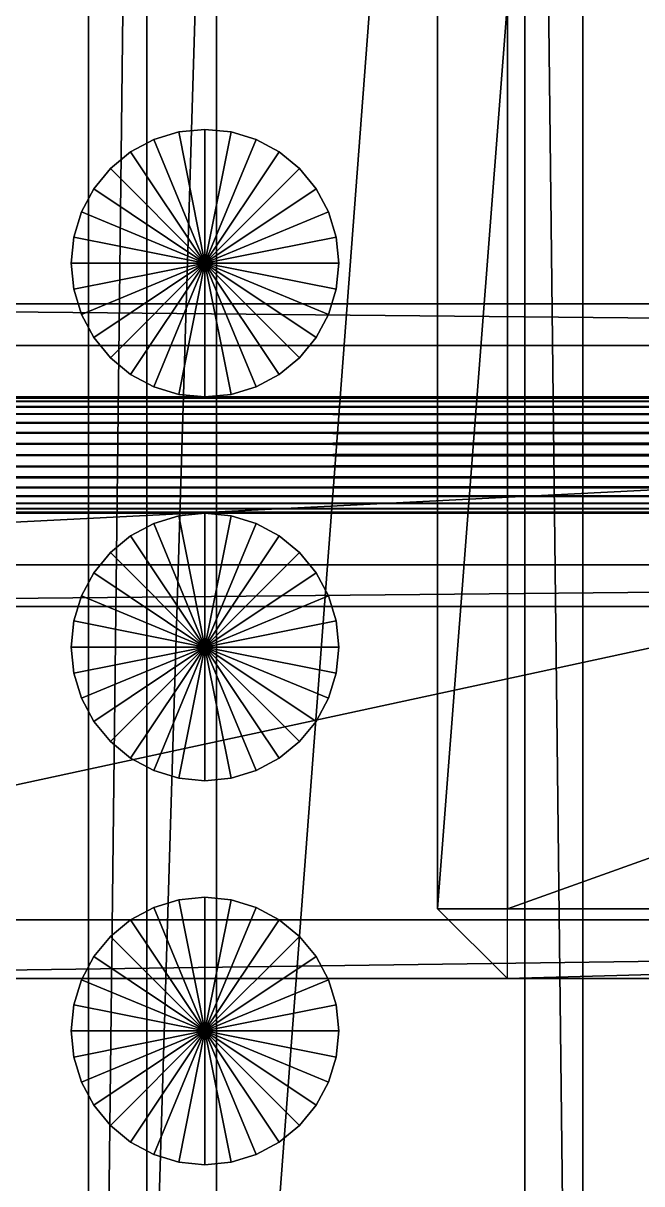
# Model space of a CAD drawing. Header units: millimetres. Extents: x -18 to 4450, y -985 to 970.
# Drawn here: x 438.7 to 545.1, y -125.3 to 74.2 of the extents above; entities that cross this region are included whole.
import ezdxf

# ---------------------------------------------------------------- set-up
doc = ezdxf.new("R2010")
doc.units = ezdxf.units.MM
for name, color, linetype in [('as_fitted_routes__j40_rt_001_drive_and_drivetrain_orientation_engine_gearbox_transfer_centerline', 5, 'CONTINUOUS'), ('body__hood_center_raised_rib', 40, 'CONTINUOUS'), ('body__hood_closed_reference', 40, 'CONTINUOUS'), ('body__hood_crowned_closed_skin', 40, 'CONTINUOUS'), ('body__hood_underside_front_crossbrace', 8, 'CONTINUOUS'), ('chassis__crossmember_1', 251, 'CONTINUOUS'), ('engine_bay__engine_block', 8, 'CONTINUOUS'), ('engine_bay__inline_six_intake_stack_2', 9, 'CONTINUOUS'), ('engine_bay__inline_six_intake_stack_3', 9, 'CONTINUOUS'), ('engine_bay__inline_six_intake_stack_4', 9, 'CONTINUOUS'), ('engine_bay__valve_cover', 9, 'CONTINUOUS')]:
    doc.layers.add(name, color=color, linetype=linetype)

msp = doc.modelspace()

# ---------------------------------------------------------------- linework, layer by layer
at = {"layer": 'as_fitted_routes__j40_rt_001_drive_and_drivetrain_orientation_engine_gearbox_transfer_centerline'}
for points in [[(340.000004, 10, 642.00002), (2940.000057, 10, 642.00002), (2940.000057, 9.807853, 643.95088)], [(340.000004, 10, 642.00002), (2940.000057, 9.807853, 643.95088), (340.000004, 9.807853, 643.95088)], [(340.000004, 9.807853, 640.0491), (2940.000057, 9.807853, 640.0491), (2940.000057, 10, 642.00002)], [(340.000004, 9.807853, 640.0491), (2940.000057, 10, 642.00002), (340.000004, 10, 642.00002)], [(340.000004, 9.807853, 643.95088), (2940.000057, 9.807853, 643.95088), (2940.000057, 9.238795, 645.826817)], [(340.000004, 9.807853, 643.95088), (2940.000057, 9.238795, 645.826817), (340.000004, 9.238795, 645.826817)], [(340.000004, 9.238795, 638.173163), (2940.000057, 9.238795, 638.173163), (2940.000057, 9.807853, 640.0491)], [(340.000004, 9.238795, 638.173163), (2940.000057, 9.807853, 640.0491), (340.000004, 9.807853, 640.0491)], [(340.000004, 9.238795, 645.826817), (2940.000057, 9.238795, 645.826817), (2940.000057, 8.314696, 647.555709)], [(340.000004, 9.238795, 645.826817), (2940.000057, 8.314696, 647.555709), (340.000004, 8.314696, 647.555709)], [(340.000004, 8.314696, 636.444271), (2940.000057, 8.314696, 636.444271), (2940.000057, 9.238795, 638.173163)], [(340.000004, 8.314696, 636.444271), (2940.000057, 9.238795, 638.173163), (340.000004, 9.238795, 638.173163)], [(340.000004, 8.314696, 647.555709), (2940.000057, 8.314696, 647.555709), (2940.000057, 7.071068, 649.071097)], [(340.000004, 8.314696, 647.555709), (2940.000057, 7.071068, 649.071097), (340.000004, 7.071068, 649.071097)], [(340.000004, 7.071068, 634.928942), (2940.000057, 7.071068, 634.928942), (2940.000057, 8.314696, 636.444271)], [(340.000004, 7.071068, 634.928942), (2940.000057, 8.314696, 636.444271), (340.000004, 8.314696, 636.444271)], [(340.000004, 7.071068, 649.071097), (2940.000057, 7.071068, 649.071097), (2940.000057, 5.555702, 650.314689)], [(340.000004, 7.071068, 649.071097), (2940.000057, 5.555702, 650.314689), (340.000004, 5.555702, 650.314689)], [(340.000004, 5.555702, 633.685291), (2940.000057, 5.555702, 633.685291), (2940.000057, 7.071068, 634.928942)], [(340.000004, 5.555702, 633.685291), (2940.000057, 7.071068, 634.928942), (340.000004, 7.071068, 634.928942)], [(340.000004, 5.555702, 650.314689), (2940.000057, 5.555702, 650.314689), (2940.000057, 3.826834, 651.238799)], [(340.000004, 5.555702, 650.314689), (2940.000057, 3.826834, 651.238799), (340.000004, 3.826834, 651.238799)], [(340.000004, 3.826834, 632.76118), (2940.000057, 3.826834, 632.76118), (2940.000057, 5.555702, 633.685291)], [(340.000004, 3.826834, 632.76118), (2940.000057, 5.555702, 633.685291), (340.000004, 5.555702, 633.685291)], [(340.000004, 3.826834, 651.238799), (2940.000057, 3.826834, 651.238799), (2940.000057, 1.950903, 651.807845)], [(340.000004, 3.826834, 651.238799), (2940.000057, 1.950903, 651.807845), (340.000004, 1.950903, 651.807845)], [(340.000004, 1.950903, 632.192135), (2940.000057, 1.950903, 632.192135), (2940.000057, 3.826834, 632.76118)], [(340.000004, 1.950903, 632.192135), (2940.000057, 3.826834, 632.76118), (340.000004, 3.826834, 632.76118)], [(340.000004, 1.950903, 651.807845), (2940.000057, 1.950903, 651.807845), (2940.000057, 0, 652.00001)], [(340.000004, 1.950903, 651.807845), (2940.000057, 0, 652.00001), (340.000004, 0, 652.00001)], [(340.000004, 0, 632.000029), (2940.000057, 0, 632.000029), (2940.000057, 1.950903, 632.192135)], [(340.000004, 0, 632.000029), (2940.000057, 1.950903, 632.192135), (340.000004, 1.950903, 632.192135)], [(340.000004, 0, 652.00001), (2940.000057, 0, 652.00001), (2940.000057, -1.950903, 651.807845)], [(340.000004, 0, 652.00001), (2940.000057, -1.950903, 651.807845), (340.000004, -1.950903, 651.807845)], [(340.000004, -1.950903, 632.192135), (2940.000057, -1.950903, 632.192135), (2940.000057, 0, 632.000029)], [(340.000004, -1.950903, 632.192135), (2940.000057, 0, 632.000029), (340.000004, 0, 632.000029)], [(340.000004, -1.950903, 651.807845), (2940.000057, -1.950903, 651.807845), (2940.000057, -3.826834, 651.238799)], [(340.000004, -1.950903, 651.807845), (2940.000057, -3.826834, 651.238799), (340.000004, -3.826834, 651.238799)], [(340.000004, -3.826834, 632.76118), (2940.000057, -3.826834, 632.76118), (2940.000057, -1.950903, 632.192135)], [(340.000004, -3.826834, 632.76118), (2940.000057, -1.950903, 632.192135), (340.000004, -1.950903, 632.192135)], [(340.000004, -3.826834, 651.238799), (2940.000057, -3.826834, 651.238799), (2940.000057, -5.555702, 650.314689)], [(340.000004, -3.826834, 651.238799), (2940.000057, -5.555702, 650.314689), (340.000004, -5.555702, 650.314689)], [(340.000004, -5.555702, 633.685291), (2940.000057, -5.555702, 633.685291), (2940.000057, -3.826834, 632.76118)], [(340.000004, -5.555702, 633.685291), (2940.000057, -3.826834, 632.76118), (340.000004, -3.826834, 632.76118)], [(340.000004, -5.555702, 650.314689), (2940.000057, -5.555702, 650.314689), (2940.000057, -7.071068, 649.071097)], [(340.000004, -5.555702, 650.314689), (2940.000057, -7.071068, 649.071097), (340.000004, -7.071068, 649.071097)], [(340.000004, -7.071068, 634.928942), (2940.000057, -7.071068, 634.928942), (2940.000057, -5.555702, 633.685291)], [(340.000004, -7.071068, 634.928942), (2940.000057, -5.555702, 633.685291), (340.000004, -5.555702, 633.685291)], [(340.000004, -7.071068, 649.071097), (2940.000057, -7.071068, 649.071097), (2940.000057, -8.314696, 647.555709)], [(340.000004, -7.071068, 649.071097), (2940.000057, -8.314696, 647.555709), (340.000004, -8.314696, 647.555709)], [(340.000004, -8.314696, 636.444271), (2940.000057, -8.314696, 636.444271), (2940.000057, -7.071068, 634.928942)], [(340.000004, -8.314696, 636.444271), (2940.000057, -7.071068, 634.928942), (340.000004, -7.071068, 634.928942)], [(340.000004, -8.314696, 647.555709), (2940.000057, -8.314696, 647.555709), (2940.000057, -9.238795, 645.826817)], [(340.000004, -8.314696, 647.555709), (2940.000057, -9.238795, 645.826817), (340.000004, -9.238795, 645.826817)], [(340.000004, -9.238795, 638.173163), (2940.000057, -9.238795, 638.173163), (2940.000057, -8.314696, 636.444271)], [(340.000004, -9.238795, 638.173163), (2940.000057, -8.314696, 636.444271), (340.000004, -8.314696, 636.444271)], [(340.000004, -9.238795, 645.826817), (2940.000057, -9.238795, 645.826817), (2940.000057, -9.807853, 643.95088)], [(340.000004, -9.238795, 645.826817), (2940.000057, -9.807853, 643.95088), (340.000004, -9.807853, 643.95088)], [(340.000004, -9.807853, 640.0491), (2940.000057, -9.807853, 640.0491), (2940.000057, -9.238795, 638.173163)], [(340.000004, -9.807853, 640.0491), (2940.000057, -9.238795, 638.173163), (340.000004, -9.238795, 638.173163)], [(340.000004, -9.807853, 643.95088), (2940.000057, -9.807853, 643.95088), (2940.000057, -10, 642.00002)], [(340.000004, -9.807853, 643.95088), (2940.000057, -10, 642.00002), (340.000004, -10, 642.00002)], [(340.000004, -10, 642.00002), (2940.000057, -10, 642.00002), (2940.000057, -9.807853, 640.0491)], [(340.000004, -10, 642.00002), (2940.000057, -9.807853, 640.0491), (340.000004, -9.807853, 640.0491)]]:
    msp.add_3dface(points, dxfattribs=at)
at = {"layer": 'body__hood_center_raised_rib'}
for points in [[(330.080003, -79.920001, 1325.000048), (1069.919944, -79.920001, 1325.000048), (1069.919944, 79.920001, 1325.000048)], [(330.080003, -79.920001, 1325.000048), (1069.919944, 79.920001, 1325.000048), (330.080003, 79.920001, 1325.000048)], [(330.080003, -79.920001, 1276.99995), (330.080003, 79.920001, 1276.99995), (1069.919944, 79.920001, 1276.99995)], [(330.080003, -79.920001, 1276.99995), (1069.919944, 79.920001, 1276.99995), (1069.919944, -79.920001, 1276.99995)], [(330.080003, -90.000004, 1287.08005), (330.080003, -79.920001, 1276.99995), (1069.919944, -79.920001, 1276.99995)], [(330.080003, -90.000004, 1287.08005), (1069.919944, -79.920001, 1276.99995), (1069.919944, -90.000004, 1287.08005)], [(330.080003, -90.000004, 1314.919949), (330.080003, -79.920001, 1325.000048), (1069.919944, -79.920001, 1325.000048)], [(330.080003, -90.000004, 1314.919949), (1069.919944, -79.920001, 1325.000048), (1069.919944, -90.000004, 1314.919949)], [(330.080003, -90.000004, 1287.08005), (1069.919944, -90.000004, 1287.08005), (1069.919944, -90.000004, 1314.919949)], [(330.080003, -90.000004, 1287.08005), (1069.919944, -90.000004, 1314.919949), (330.080003, -90.000004, 1314.919949)]]:
    msp.add_3dface(points, dxfattribs=at)
at = {"layer": 'body__hood_closed_reference'}
for points in [[(237.979993, -687.020004, 1253.000021), (1142.019987, -687.020004, 1253.000021), (1142.019987, 687.020004, 1253.000021)], [(237.979993, -687.020004, 1253.000021), (1142.019987, 687.020004, 1253.000021), (237.979993, 687.020004, 1253.000021)], [(237.979993, -687.020004, 1215.000033), (237.979993, 687.020004, 1215.000033), (1142.019987, 687.020004, 1215.000033)], [(237.979993, -687.020004, 1215.000033), (1142.019987, 687.020004, 1215.000033), (1142.019987, -687.020004, 1215.000033)]]:
    msp.add_3dface(points, dxfattribs=at)
at = {"layer": 'body__hood_crowned_closed_skin'}
for points in [[(135.000005, 0, 1256.000042), (1057.999969, 0, 1322.000027), (1057.999969, 642.00002, 1296.000004)], [(135.000005, 0, 1256.000042), (1057.999969, 642.00002, 1296.000004), (135.000005, 642.00002, 1230.000019)], [(135.000005, 0, 1235.999942), (135.000005, 642.00002, 1210.000038), (1057.999969, 642.00002, 1276.000023)], [(135.000005, 0, 1235.999942), (1057.999969, 642.00002, 1276.000023), (1057.999969, 0, 1302.000046)], [(135.000005, -642.00002, 1230.000019), (1057.999969, -642.00002, 1296.000004), (1057.999969, 0, 1322.000027)], [(135.000005, -642.00002, 1230.000019), (1057.999969, 0, 1322.000027), (135.000005, 0, 1256.000042)], [(135.000005, -642.00002, 1210.000038), (135.000005, 0, 1235.999942), (1057.999969, 0, 1302.000046)], [(135.000005, -642.00002, 1210.000038), (1057.999969, 0, 1302.000046), (1057.999969, -642.00002, 1276.000023)]]:
    msp.add_3dface(points, dxfattribs=at)
at = {"layer": 'body__hood_underside_front_crossbrace'}
for points in [[(292.140007, 26.000001, 1201.140046), (292.140007, 26.000001, 1220.860004), (1037.860036, 26.000001, 1220.860004)], [(292.140007, 26.000001, 1201.140046), (1037.860036, 26.000001, 1220.860004), (1037.860036, 26.000001, 1201.140046)], [(292.140007, 26.000001, 1201.140046), (292.140007, 18.859999, 1194.000006), (1037.860036, 18.859999, 1194.000006)], [(292.140007, 26.000001, 1201.140046), (1037.860036, 18.859999, 1194.000006), (1037.860036, 26.000001, 1201.140046)], [(292.140007, 26.000001, 1220.860004), (292.140007, 18.859999, 1228.000045), (1037.860036, 18.859999, 1228.000045)], [(292.140007, 26.000001, 1220.860004), (1037.860036, 18.859999, 1228.000045), (1037.860036, 26.000001, 1220.860004)], [(292.140007, -18.859999, 1228.000045), (1037.860036, -18.859999, 1228.000045), (1037.860036, 18.859999, 1228.000045)], [(292.140007, -18.859999, 1228.000045), (1037.860036, 18.859999, 1228.000045), (292.140007, 18.859999, 1228.000045)], [(292.140007, -18.859999, 1194.000006), (292.140007, 18.859999, 1194.000006), (1037.860036, 18.859999, 1194.000006)], [(292.140007, -18.859999, 1194.000006), (1037.860036, 18.859999, 1194.000006), (1037.860036, -18.859999, 1194.000006)], [(292.140007, -26.000001, 1201.140046), (292.140007, -18.859999, 1194.000006), (1037.860036, -18.859999, 1194.000006)], [(292.140007, -26.000001, 1201.140046), (1037.860036, -18.859999, 1194.000006), (1037.860036, -26.000001, 1201.140046)], [(292.140007, -26.000001, 1220.860004), (292.140007, -18.859999, 1228.000045), (1037.860036, -18.859999, 1228.000045)], [(292.140007, -26.000001, 1220.860004), (1037.860036, -18.859999, 1228.000045), (1037.860036, -26.000001, 1220.860004)], [(292.140007, -26.000001, 1201.140046), (1037.860036, -26.000001, 1201.140046), (1037.860036, -26.000001, 1220.860004)], [(292.140007, -26.000001, 1201.140046), (1037.860036, -26.000001, 1220.860004), (292.140007, -26.000001, 1220.860004)]]:
    msp.add_3dface(points, dxfattribs=at)
at = {"layer": 'chassis__crossmember_1'}
for points in [[(449.999988, -430.000007, 465.000004), (449.999988, -430.000007, 540.000021), (449.999988, 430.000007, 540.000021)], [(449.999988, -430.000007, 465.000004), (449.999988, 430.000007, 540.000021), (449.999988, 430.000007, 465.000004)], [(449.999988, -430.000007, 465.000004), (460.000008, -430.000007, 455.000013), (460.000008, 430.000007, 455.000013)], [(449.999988, -430.000007, 465.000004), (460.000008, 430.000007, 455.000013), (449.999988, 430.000007, 465.000004)], [(449.999988, -430.000007, 540.000021), (460.000008, -430.000007, 550.000012), (460.000008, 430.000007, 550.000012)], [(449.999988, -430.000007, 540.000021), (460.000008, 430.000007, 550.000012), (449.999988, 430.000007, 540.000021)], [(460.000008, -430.000007, 550.000012), (524.999976, -430.000007, 550.000012), (524.999976, 430.000007, 550.000012)], [(460.000008, -430.000007, 550.000012), (524.999976, 430.000007, 550.000012), (460.000008, 430.000007, 550.000012)], [(460.000008, -430.000007, 455.000013), (460.000008, 430.000007, 455.000013), (524.999976, 430.000007, 455.000013)], [(460.000008, -430.000007, 455.000013), (524.999976, 430.000007, 455.000013), (524.999976, -430.000007, 455.000013)], [(535.000026, -430.000007, 465.000004), (524.999976, -430.000007, 455.000013), (524.999976, 430.000007, 455.000013)], [(535.000026, -430.000007, 465.000004), (524.999976, 430.000007, 455.000013), (535.000026, 430.000007, 465.000004)], [(535.000026, -430.000007, 540.000021), (524.999976, -430.000007, 550.000012), (524.999976, 430.000007, 550.000012)], [(535.000026, -430.000007, 540.000021), (524.999976, 430.000007, 550.000012), (535.000026, 430.000007, 540.000021)], [(535.000026, -430.000007, 465.000004), (535.000026, 430.000007, 465.000004), (535.000026, 430.000007, 540.000021)], [(535.000026, -430.000007, 465.000004), (535.000026, 430.000007, 540.000021), (535.000026, -430.000007, 540.000021)]]:
    msp.add_3dface(points, dxfattribs=at)
at = {"layer": 'engine_bay__engine_block'}
for points in [[(460.000008, -197.999999, 731.999993), (460.000008, -197.999999, 1138.000011), (460.000008, 197.999999, 1138.000011)], [(460.000008, -197.999999, 731.999993), (460.000008, 197.999999, 1138.000011), (460.000008, 197.999999, 731.999993)], [(460.000008, -197.999999, 731.999993), (472.000003, -197.999999, 720.000029), (472.000003, 197.999999, 720.000029)], [(460.000008, -197.999999, 731.999993), (472.000003, 197.999999, 720.000029), (460.000008, 197.999999, 731.999993)], [(460.000008, -197.999999, 1138.000011), (472.000003, -197.999999, 1149.999976), (472.000003, 197.999999, 1149.999976)], [(460.000008, -197.999999, 1138.000011), (472.000003, 197.999999, 1149.999976), (460.000008, 197.999999, 1138.000011)], [(472.000003, -197.999999, 1149.999976), (967.999995, -197.999999, 1149.999976), (967.999995, 197.999999, 1149.999976)], [(472.000003, -197.999999, 1149.999976), (967.999995, 197.999999, 1149.999976), (472.000003, 197.999999, 1149.999976)], [(472.000003, -197.999999, 720.000029), (472.000003, 197.999999, 720.000029), (967.999995, 197.999999, 720.000029)], [(472.000003, -197.999999, 720.000029), (967.999995, 197.999999, 720.000029), (967.999995, -197.999999, 720.000029)]]:
    msp.add_3dface(points, dxfattribs=at)
at = {"layer": 'engine_bay__inline_six_intake_stack_2'}
for points in [[(461.19827, -77.750772, 1070.000052), (461.19827, -77.750772, 1250), (457.221895, -79.876199, 1250)], [(461.19827, -77.750772, 1070.000052), (457.221895, -79.876199, 1250), (457.221895, -79.876199, 1070.000052)], [(469.999999, -98.999999, 1070.000052), (457.221895, -79.876199, 1070.000052), (461.19827, -77.750772, 1070.000052)], [(469.999999, -98.999999, 1250), (461.19827, -77.750772, 1250), (457.221895, -79.876199, 1250)], [(465.512931, -76.441936, 1070.000052), (465.512931, -76.441936, 1250), (461.19827, -77.750772, 1250)], [(465.512931, -76.441936, 1070.000052), (461.19827, -77.750772, 1250), (461.19827, -77.750772, 1070.000052)], [(469.999999, -98.999999, 1070.000052), (461.19827, -77.750772, 1070.000052), (465.512931, -76.441936, 1070.000052)], [(469.999999, -98.999999, 1250), (465.512931, -76.441936, 1250), (461.19827, -77.750772, 1250)], [(469.999999, -75.999998, 1070.000052), (469.999999, -75.999998, 1250), (465.512931, -76.441936, 1250)], [(469.999999, -75.999998, 1070.000052), (465.512931, -76.441936, 1250), (465.512931, -76.441936, 1070.000052)], [(469.999999, -98.999999, 1070.000052), (465.512931, -76.441936, 1070.000052), (469.999999, -75.999998, 1070.000052)], [(469.999999, -98.999999, 1250), (469.999999, -75.999998, 1250), (465.512931, -76.441936, 1250)], [(474.487066, -76.441936, 1070.000052), (474.487066, -76.441936, 1250), (469.999999, -75.999998, 1250)], [(474.487066, -76.441936, 1070.000052), (469.999999, -75.999998, 1250), (469.999999, -75.999998, 1070.000052)], [(469.999999, -98.999999, 1070.000052), (469.999999, -75.999998, 1070.000052), (474.487066, -76.441936, 1070.000052)], [(469.999999, -98.999999, 1250), (474.487066, -76.441936, 1250), (469.999999, -75.999998, 1250)], [(469.999999, -98.999999, 1070.000052), (474.487066, -76.441936, 1070.000052), (478.801727, -77.750772, 1070.000052)], [(469.999999, -98.999999, 1250), (478.801727, -77.750772, 1250), (474.487066, -76.441936, 1250)], [(469.999999, -98.999999, 1070.000052), (478.801727, -77.750772, 1070.000052), (482.778102, -79.876199, 1070.000052)], [(469.999999, -98.999999, 1250), (482.778102, -79.876199, 1250), (478.801727, -77.750772, 1250)], [(478.801727, -77.750772, 1070.000052), (478.801727, -77.750772, 1250), (474.487066, -76.441936, 1250)], [(478.801727, -77.750772, 1070.000052), (474.487066, -76.441936, 1250), (474.487066, -76.441936, 1070.000052)], [(482.778102, -79.876199, 1070.000052), (482.778102, -79.876199, 1250), (478.801727, -77.750772, 1250)], [(482.778102, -79.876199, 1070.000052), (478.801727, -77.750772, 1250), (478.801727, -77.750772, 1070.000052)], [(457.221895, -79.876199, 1070.000052), (457.221895, -79.876199, 1250), (453.736544, -82.736544, 1250)], [(457.221895, -79.876199, 1070.000052), (453.736544, -82.736544, 1250), (453.736544, -82.736544, 1070.000052)], [(469.999999, -98.999999, 1070.000052), (453.736544, -82.736544, 1070.000052), (457.221895, -79.876199, 1070.000052)], [(469.999999, -98.999999, 1250), (457.221895, -79.876199, 1250), (453.736544, -82.736544, 1250)], [(469.999999, -98.999999, 1070.000052), (482.778102, -79.876199, 1070.000052), (486.263454, -82.736544, 1070.000052)], [(469.999999, -98.999999, 1250), (486.263454, -82.736544, 1250), (482.778102, -79.876199, 1250)], [(486.263454, -82.736544, 1070.000052), (486.263454, -82.736544, 1250), (482.778102, -79.876199, 1250)], [(486.263454, -82.736544, 1070.000052), (482.778102, -79.876199, 1250), (482.778102, -79.876199, 1070.000052)], [(453.736544, -82.736544, 1070.000052), (453.736544, -82.736544, 1250), (450.876206, -86.221881, 1250)], [(453.736544, -82.736544, 1070.000052), (450.876206, -86.221881, 1250), (450.876206, -86.221881, 1070.000052)], [(469.999999, -98.999999, 1070.000052), (450.876206, -86.221881, 1070.000052), (453.736544, -82.736544, 1070.000052)], [(469.999999, -98.999999, 1250), (453.736544, -82.736544, 1250), (450.876206, -86.221881, 1250)], [(469.999999, -98.999999, 1070.000052), (486.263454, -82.736544, 1070.000052), (489.123791, -86.221881, 1070.000052)], [(469.999999, -98.999999, 1250), (489.123791, -86.221881, 1250), (486.263454, -82.736544, 1250)], [(489.123791, -86.221881, 1070.000052), (489.123791, -86.221881, 1250), (486.263454, -82.736544, 1250)], [(489.123791, -86.221881, 1070.000052), (486.263454, -82.736544, 1250), (486.263454, -82.736544, 1070.000052)], [(450.876206, -86.221881, 1070.000052), (450.876206, -86.221881, 1250), (448.750764, -90.198278, 1250)], [(450.876206, -86.221881, 1070.000052), (448.750764, -90.198278, 1250), (448.750764, -90.198278, 1070.000052)], [(469.999999, -98.999999, 1070.000052), (448.750764, -90.198278, 1070.000052), (450.876206, -86.221881, 1070.000052)], [(469.999999, -98.999999, 1250), (450.876206, -86.221881, 1250), (448.750764, -90.198278, 1250)], [(469.999999, -98.999999, 1070.000052), (489.123791, -86.221881, 1070.000052), (491.249233, -90.198278, 1070.000052)], [(469.999999, -98.999999, 1250), (491.249233, -90.198278, 1250), (489.123791, -86.221881, 1250)], [(491.249233, -90.198278, 1070.000052), (491.249233, -90.198278, 1250), (489.123791, -86.221881, 1250)], [(491.249233, -90.198278, 1070.000052), (489.123791, -86.221881, 1250), (489.123791, -86.221881, 1070.000052)], [(448.750764, -90.198278, 1070.000052), (448.750764, -90.198278, 1250), (447.441936, -94.512925, 1250)], [(448.750764, -90.198278, 1070.000052), (447.441936, -94.512925, 1250), (447.441936, -94.512925, 1070.000052)], [(469.999999, -98.999999, 1070.000052), (447.441936, -94.512925, 1070.000052), (448.750764, -90.198278, 1070.000052)], [(469.999999, -98.999999, 1250), (448.750764, -90.198278, 1250), (447.441936, -94.512925, 1250)], [(469.999999, -98.999999, 1070.000052), (491.249233, -90.198278, 1070.000052), (492.558062, -94.512925, 1070.000052)], [(469.999999, -98.999999, 1250), (492.558062, -94.512925, 1250), (491.249233, -90.198278, 1250)], [(492.558062, -94.512925, 1070.000052), (492.558062, -94.512925, 1250), (491.249233, -90.198278, 1250)], [(492.558062, -94.512925, 1070.000052), (491.249233, -90.198278, 1250), (491.249233, -90.198278, 1070.000052)], [(447.441936, -94.512925, 1070.000052), (447.441936, -94.512925, 1250), (446.999997, -98.999999, 1250)], [(447.441936, -94.512925, 1070.000052), (446.999997, -98.999999, 1250), (446.999997, -98.999999, 1070.000052)], [(469.999999, -98.999999, 1070.000052), (446.999997, -98.999999, 1070.000052), (447.441936, -94.512925, 1070.000052)], [(469.999999, -98.999999, 1250), (447.441936, -94.512925, 1250), (446.999997, -98.999999, 1250)], [(469.999999, -98.999999, 1070.000052), (492.558062, -94.512925, 1070.000052), (493.000001, -98.999999, 1070.000052)], [(469.999999, -98.999999, 1250), (493.000001, -98.999999, 1250), (492.558062, -94.512925, 1250)], [(493.000001, -98.999999, 1070.000052), (493.000001, -98.999999, 1250), (492.558062, -94.512925, 1250)], [(493.000001, -98.999999, 1070.000052), (492.558062, -94.512925, 1250), (492.558062, -94.512925, 1070.000052)], [(446.999997, -98.999999, 1070.000052), (446.999997, -98.999999, 1250), (447.441936, -103.487074, 1250)], [(446.999997, -98.999999, 1070.000052), (447.441936, -103.487074, 1250), (447.441936, -103.487074, 1070.000052)], [(469.999999, -98.999999, 1070.000052), (447.441936, -103.487074, 1070.000052), (446.999997, -98.999999, 1070.000052)], [(469.999999, -98.999999, 1250), (446.999997, -98.999999, 1250), (447.441936, -103.487074, 1250)], [(469.999999, -98.999999, 1070.000052), (448.750764, -107.80172, 1070.000052), (447.441936, -103.487074, 1070.000052)], [(469.999999, -98.999999, 1250), (447.441936, -103.487074, 1250), (448.750764, -107.80172, 1250)], [(469.999999, -98.999999, 1070.000052), (450.876206, -111.778118, 1070.000052), (448.750764, -107.80172, 1070.000052)], [(469.999999, -98.999999, 1250), (448.750764, -107.80172, 1250), (450.876206, -111.778118, 1250)], [(469.999999, -98.999999, 1070.000052), (453.736544, -115.263455, 1070.000052), (450.876206, -111.778118, 1070.000052)], [(469.999999, -98.999999, 1250), (450.876206, -111.778118, 1250), (453.736544, -115.263455, 1250)], [(469.999999, -98.999999, 1070.000052), (457.221895, -118.1238, 1070.000052), (453.736544, -115.263455, 1070.000052)], [(469.999999, -98.999999, 1250), (453.736544, -115.263455, 1250), (457.221895, -118.1238, 1250)], [(469.999999, -98.999999, 1070.000052), (461.19827, -120.249227, 1070.000052), (457.221895, -118.1238, 1070.000052)], [(469.999999, -98.999999, 1250), (457.221895, -118.1238, 1250), (461.19827, -120.249227, 1250)], [(469.999999, -98.999999, 1070.000052), (465.512931, -121.558063, 1070.000052), (461.19827, -120.249227, 1070.000052)], [(469.999999, -98.999999, 1250), (461.19827, -120.249227, 1250), (465.512931, -121.558063, 1250)], [(469.999999, -98.999999, 1070.000052), (469.999999, -122.000001, 1070.000052), (465.512931, -121.558063, 1070.000052)], [(469.999999, -98.999999, 1250), (465.512931, -121.558063, 1250), (469.999999, -122.000001, 1250)], [(469.999999, -98.999999, 1070.000052), (474.487066, -121.558063, 1070.000052), (469.999999, -122.000001, 1070.000052)], [(469.999999, -98.999999, 1250), (469.999999, -122.000001, 1250), (474.487066, -121.558063, 1250)], [(469.999999, -98.999999, 1070.000052), (478.801727, -120.249227, 1070.000052), (474.487066, -121.558063, 1070.000052)], [(469.999999, -98.999999, 1250), (474.487066, -121.558063, 1250), (478.801727, -120.249227, 1250)], [(469.999999, -98.999999, 1070.000052), (482.778102, -118.1238, 1070.000052), (478.801727, -120.249227, 1070.000052)], [(469.999999, -98.999999, 1250), (478.801727, -120.249227, 1250), (482.778102, -118.1238, 1250)], [(469.999999, -98.999999, 1070.000052), (486.263454, -115.263455, 1070.000052), (482.778102, -118.1238, 1070.000052)], [(469.999999, -98.999999, 1250), (482.778102, -118.1238, 1250), (486.263454, -115.263455, 1250)], [(469.999999, -98.999999, 1070.000052), (489.123791, -111.778118, 1070.000052), (486.263454, -115.263455, 1070.000052)], [(469.999999, -98.999999, 1250), (486.263454, -115.263455, 1250), (489.123791, -111.778118, 1250)], [(469.999999, -98.999999, 1070.000052), (491.249233, -107.80172, 1070.000052), (489.123791, -111.778118, 1070.000052)], [(469.999999, -98.999999, 1250), (489.123791, -111.778118, 1250), (491.249233, -107.80172, 1250)], [(469.999999, -98.999999, 1070.000052), (492.558062, -103.487074, 1070.000052), (491.249233, -107.80172, 1070.000052)], [(469.999999, -98.999999, 1250), (491.249233, -107.80172, 1250), (492.558062, -103.487074, 1250)], [(469.999999, -98.999999, 1070.000052), (493.000001, -98.999999, 1070.000052), (492.558062, -103.487074, 1070.000052)], [(469.999999, -98.999999, 1250), (492.558062, -103.487074, 1250), (493.000001, -98.999999, 1250)], [(492.558062, -103.487074, 1070.000052), (492.558062, -103.487074, 1250), (493.000001, -98.999999, 1250)], [(492.558062, -103.487074, 1070.000052), (493.000001, -98.999999, 1250), (493.000001, -98.999999, 1070.000052)], [(447.441936, -103.487074, 1070.000052), (447.441936, -103.487074, 1250), (448.750764, -107.80172, 1250)], [(447.441936, -103.487074, 1070.000052), (448.750764, -107.80172, 1250), (448.750764, -107.80172, 1070.000052)], [(491.249233, -107.80172, 1070.000052), (491.249233, -107.80172, 1250), (492.558062, -103.487074, 1250)], [(491.249233, -107.80172, 1070.000052), (492.558062, -103.487074, 1250), (492.558062, -103.487074, 1070.000052)], [(448.750764, -107.80172, 1070.000052), (448.750764, -107.80172, 1250), (450.876206, -111.778118, 1250)], [(448.750764, -107.80172, 1070.000052), (450.876206, -111.778118, 1250), (450.876206, -111.778118, 1070.000052)], [(489.123791, -111.778118, 1070.000052), (489.123791, -111.778118, 1250), (491.249233, -107.80172, 1250)], [(489.123791, -111.778118, 1070.000052), (491.249233, -107.80172, 1250), (491.249233, -107.80172, 1070.000052)], [(450.876206, -111.778118, 1070.000052), (450.876206, -111.778118, 1250), (453.736544, -115.263455, 1250)], [(450.876206, -111.778118, 1070.000052), (453.736544, -115.263455, 1250), (453.736544, -115.263455, 1070.000052)], [(486.263454, -115.263455, 1070.000052), (486.263454, -115.263455, 1250), (489.123791, -111.778118, 1250)], [(486.263454, -115.263455, 1070.000052), (489.123791, -111.778118, 1250), (489.123791, -111.778118, 1070.000052)], [(453.736544, -115.263455, 1070.000052), (453.736544, -115.263455, 1250), (457.221895, -118.1238, 1250)], [(453.736544, -115.263455, 1070.000052), (457.221895, -118.1238, 1250), (457.221895, -118.1238, 1070.000052)], [(482.778102, -118.1238, 1070.000052), (482.778102, -118.1238, 1250), (486.263454, -115.263455, 1250)], [(482.778102, -118.1238, 1070.000052), (486.263454, -115.263455, 1250), (486.263454, -115.263455, 1070.000052)], [(457.221895, -118.1238, 1070.000052), (457.221895, -118.1238, 1250), (461.19827, -120.249227, 1250)], [(457.221895, -118.1238, 1070.000052), (461.19827, -120.249227, 1250), (461.19827, -120.249227, 1070.000052)], [(478.801727, -120.249227, 1070.000052), (478.801727, -120.249227, 1250), (482.778102, -118.1238, 1250)], [(478.801727, -120.249227, 1070.000052), (482.778102, -118.1238, 1250), (482.778102, -118.1238, 1070.000052)], [(461.19827, -120.249227, 1070.000052), (461.19827, -120.249227, 1250), (465.512931, -121.558063, 1250)], [(461.19827, -120.249227, 1070.000052), (465.512931, -121.558063, 1250), (465.512931, -121.558063, 1070.000052)], [(465.512931, -121.558063, 1070.000052), (465.512931, -121.558063, 1250), (469.999999, -122.000001, 1250)], [(465.512931, -121.558063, 1070.000052), (469.999999, -122.000001, 1250), (469.999999, -122.000001, 1070.000052)], [(469.999999, -122.000001, 1070.000052), (469.999999, -122.000001, 1250), (474.487066, -121.558063, 1250)], [(469.999999, -122.000001, 1070.000052), (474.487066, -121.558063, 1250), (474.487066, -121.558063, 1070.000052)], [(474.487066, -121.558063, 1070.000052), (474.487066, -121.558063, 1250), (478.801727, -120.249227, 1250)], [(474.487066, -121.558063, 1070.000052), (478.801727, -120.249227, 1250), (478.801727, -120.249227, 1070.000052)]]:
    msp.add_3dface(points, dxfattribs=at)
at = {"layer": 'engine_bay__inline_six_intake_stack_3'}
for points in [[(461.19827, -11.750771, 1070.000052), (461.19827, -11.750771, 1250), (457.221895, -13.876199, 1250)], [(461.19827, -11.750771, 1070.000052), (457.221895, -13.876199, 1250), (457.221895, -13.876199, 1070.000052)], [(469.999999, -33, 1070.000052), (457.221895, -13.876199, 1070.000052), (461.19827, -11.750771, 1070.000052)], [(469.999999, -33, 1250), (461.19827, -11.750771, 1250), (457.221895, -13.876199, 1250)], [(465.512931, -10.441938, 1070.000052), (465.512931, -10.441938, 1250), (461.19827, -11.750771, 1250)], [(465.512931, -10.441938, 1070.000052), (461.19827, -11.750771, 1250), (461.19827, -11.750771, 1070.000052)], [(469.999999, -33, 1070.000052), (461.19827, -11.750771, 1070.000052), (465.512931, -10.441938, 1070.000052)], [(469.999999, -33, 1250), (465.512931, -10.441938, 1250), (461.19827, -11.750771, 1250)], [(469.999999, -10, 1070.000052), (469.999999, -10, 1250), (465.512931, -10.441938, 1250)], [(469.999999, -10, 1070.000052), (465.512931, -10.441938, 1250), (465.512931, -10.441938, 1070.000052)], [(469.999999, -33, 1070.000052), (465.512931, -10.441938, 1070.000052), (469.999999, -10, 1070.000052)], [(469.999999, -33, 1250), (469.999999, -10, 1250), (465.512931, -10.441938, 1250)], [(474.487066, -10.441938, 1070.000052), (474.487066, -10.441938, 1250), (469.999999, -10, 1250)], [(474.487066, -10.441938, 1070.000052), (469.999999, -10, 1250), (469.999999, -10, 1070.000052)], [(469.999999, -33, 1070.000052), (469.999999, -10, 1070.000052), (474.487066, -10.441938, 1070.000052)], [(469.999999, -33, 1250), (474.487066, -10.441938, 1250), (469.999999, -10, 1250)], [(469.999999, -33, 1070.000052), (474.487066, -10.441938, 1070.000052), (478.801727, -11.750771, 1070.000052)], [(469.999999, -33, 1250), (478.801727, -11.750771, 1250), (474.487066, -10.441938, 1250)], [(469.999999, -33, 1070.000052), (478.801727, -11.750771, 1070.000052), (482.778102, -13.876199, 1070.000052)], [(469.999999, -33, 1250), (482.778102, -13.876199, 1250), (478.801727, -11.750771, 1250)], [(478.801727, -11.750771, 1070.000052), (478.801727, -11.750771, 1250), (474.487066, -10.441938, 1250)], [(478.801727, -11.750771, 1070.000052), (474.487066, -10.441938, 1250), (474.487066, -10.441938, 1070.000052)], [(482.778102, -13.876199, 1070.000052), (482.778102, -13.876199, 1250), (478.801727, -11.750771, 1250)], [(482.778102, -13.876199, 1070.000052), (478.801727, -11.750771, 1250), (478.801727, -11.750771, 1070.000052)], [(457.221895, -13.876199, 1070.000052), (457.221895, -13.876199, 1250), (453.736544, -16.736545, 1250)], [(457.221895, -13.876199, 1070.000052), (453.736544, -16.736545, 1250), (453.736544, -16.736545, 1070.000052)], [(469.999999, -33, 1070.000052), (453.736544, -16.736545, 1070.000052), (457.221895, -13.876199, 1070.000052)], [(469.999999, -33, 1250), (457.221895, -13.876199, 1250), (453.736544, -16.736545, 1250)], [(469.999999, -33, 1070.000052), (482.778102, -13.876199, 1070.000052), (486.263454, -16.736545, 1070.000052)], [(469.999999, -33, 1250), (486.263454, -16.736545, 1250), (482.778102, -13.876199, 1250)], [(486.263454, -16.736545, 1070.000052), (486.263454, -16.736545, 1250), (482.778102, -13.876199, 1250)], [(486.263454, -16.736545, 1070.000052), (482.778102, -13.876199, 1250), (482.778102, -13.876199, 1070.000052)], [(453.736544, -16.736545, 1070.000052), (453.736544, -16.736545, 1250), (450.876206, -20.221885, 1250)], [(453.736544, -16.736545, 1070.000052), (450.876206, -20.221885, 1250), (450.876206, -20.221885, 1070.000052)], [(469.999999, -33, 1070.000052), (450.876206, -20.221885, 1070.000052), (453.736544, -16.736545, 1070.000052)], [(469.999999, -33, 1250), (453.736544, -16.736545, 1250), (450.876206, -20.221885, 1250)], [(469.999999, -33, 1070.000052), (486.263454, -16.736545, 1070.000052), (489.123791, -20.221885, 1070.000052)], [(469.999999, -33, 1250), (489.123791, -20.221885, 1250), (486.263454, -16.736545, 1250)], [(489.123791, -20.221885, 1070.000052), (489.123791, -20.221885, 1250), (486.263454, -16.736545, 1250)], [(489.123791, -20.221885, 1070.000052), (486.263454, -16.736545, 1250), (486.263454, -16.736545, 1070.000052)], [(450.876206, -20.221885, 1070.000052), (450.876206, -20.221885, 1250), (448.750764, -24.198281, 1250)], [(450.876206, -20.221885, 1070.000052), (448.750764, -24.198281, 1250), (448.750764, -24.198281, 1070.000052)], [(469.999999, -33, 1070.000052), (448.750764, -24.198281, 1070.000052), (450.876206, -20.221885, 1070.000052)], [(469.999999, -33, 1250), (450.876206, -20.221885, 1250), (448.750764, -24.198281, 1250)], [(469.999999, -33, 1070.000052), (489.123791, -20.221885, 1070.000052), (491.249233, -24.198281, 1070.000052)], [(469.999999, -33, 1250), (491.249233, -24.198281, 1250), (489.123791, -20.221885, 1250)], [(491.249233, -24.198281, 1070.000052), (491.249233, -24.198281, 1250), (489.123791, -20.221885, 1250)], [(491.249233, -24.198281, 1070.000052), (489.123791, -20.221885, 1250), (489.123791, -20.221885, 1070.000052)], [(448.750764, -24.198281, 1070.000052), (448.750764, -24.198281, 1250), (447.441936, -28.512923, 1250)], [(448.750764, -24.198281, 1070.000052), (447.441936, -28.512923, 1250), (447.441936, -28.512923, 1070.000052)], [(469.999999, -33, 1070.000052), (447.441936, -28.512923, 1070.000052), (448.750764, -24.198281, 1070.000052)], [(469.999999, -33, 1250), (448.750764, -24.198281, 1250), (447.441936, -28.512923, 1250)], [(469.999999, -33, 1070.000052), (491.249233, -24.198281, 1070.000052), (492.558062, -28.512923, 1070.000052)], [(469.999999, -33, 1250), (492.558062, -28.512923, 1250), (491.249233, -24.198281, 1250)], [(492.558062, -28.512923, 1070.000052), (492.558062, -28.512923, 1250), (491.249233, -24.198281, 1250)], [(492.558062, -28.512923, 1070.000052), (491.249233, -24.198281, 1250), (491.249233, -24.198281, 1070.000052)], [(447.441936, -28.512923, 1070.000052), (447.441936, -28.512923, 1250), (446.999997, -33, 1250)], [(447.441936, -28.512923, 1070.000052), (446.999997, -33, 1250), (446.999997, -33, 1070.000052)], [(469.999999, -33, 1070.000052), (446.999997, -33, 1070.000052), (447.441936, -28.512923, 1070.000052)], [(469.999999, -33, 1250), (447.441936, -28.512923, 1250), (446.999997, -33, 1250)], [(469.999999, -33, 1070.000052), (492.558062, -28.512923, 1070.000052), (493.000001, -33, 1070.000052)], [(469.999999, -33, 1250), (493.000001, -33, 1250), (492.558062, -28.512923, 1250)], [(493.000001, -33, 1070.000052), (493.000001, -33, 1250), (492.558062, -28.512923, 1250)], [(493.000001, -33, 1070.000052), (492.558062, -28.512923, 1250), (492.558062, -28.512923, 1070.000052)], [(446.999997, -33, 1070.000052), (446.999997, -33, 1250), (447.441936, -37.487078, 1250)], [(446.999997, -33, 1070.000052), (447.441936, -37.487078, 1250), (447.441936, -37.487078, 1070.000052)], [(469.999999, -33, 1070.000052), (447.441936, -37.487078, 1070.000052), (446.999997, -33, 1070.000052)], [(469.999999, -33, 1250), (446.999997, -33, 1250), (447.441936, -37.487078, 1250)], [(469.999999, -33, 1070.000052), (448.750764, -41.801717, 1070.000052), (447.441936, -37.487078, 1070.000052)], [(469.999999, -33, 1250), (447.441936, -37.487078, 1250), (448.750764, -41.801717, 1250)], [(469.999999, -33, 1070.000052), (450.876206, -45.778114, 1070.000052), (448.750764, -41.801717, 1070.000052)], [(469.999999, -33, 1250), (448.750764, -41.801717, 1250), (450.876206, -45.778114, 1250)], [(469.999999, -33, 1070.000052), (453.736544, -49.263455, 1070.000052), (450.876206, -45.778114, 1070.000052)], [(469.999999, -33, 1250), (450.876206, -45.778114, 1250), (453.736544, -49.263455, 1250)], [(469.999999, -33, 1070.000052), (457.221895, -52.1238, 1070.000052), (453.736544, -49.263455, 1070.000052)], [(469.999999, -33, 1250), (453.736544, -49.263455, 1250), (457.221895, -52.1238, 1250)], [(469.999999, -33, 1070.000052), (461.19827, -54.249231, 1070.000052), (457.221895, -52.1238, 1070.000052)], [(469.999999, -33, 1250), (457.221895, -52.1238, 1250), (461.19827, -54.249231, 1250)], [(469.999999, -33, 1070.000052), (465.512931, -55.558063, 1070.000052), (461.19827, -54.249231, 1070.000052)], [(469.999999, -33, 1250), (461.19827, -54.249231, 1250), (465.512931, -55.558063, 1250)], [(469.999999, -33, 1070.000052), (469.999999, -56.000002, 1070.000052), (465.512931, -55.558063, 1070.000052)], [(469.999999, -33, 1250), (465.512931, -55.558063, 1250), (469.999999, -56.000002, 1250)], [(469.999999, -33, 1070.000052), (474.487066, -55.558063, 1070.000052), (469.999999, -56.000002, 1070.000052)], [(469.999999, -33, 1250), (469.999999, -56.000002, 1250), (474.487066, -55.558063, 1250)], [(469.999999, -33, 1070.000052), (478.801727, -54.249231, 1070.000052), (474.487066, -55.558063, 1070.000052)], [(469.999999, -33, 1250), (474.487066, -55.558063, 1250), (478.801727, -54.249231, 1250)], [(469.999999, -33, 1070.000052), (482.778102, -52.1238, 1070.000052), (478.801727, -54.249231, 1070.000052)], [(469.999999, -33, 1250), (478.801727, -54.249231, 1250), (482.778102, -52.1238, 1250)], [(469.999999, -33, 1070.000052), (486.263454, -49.263455, 1070.000052), (482.778102, -52.1238, 1070.000052)], [(469.999999, -33, 1250), (482.778102, -52.1238, 1250), (486.263454, -49.263455, 1250)], [(469.999999, -33, 1070.000052), (489.123791, -45.778114, 1070.000052), (486.263454, -49.263455, 1070.000052)], [(469.999999, -33, 1250), (486.263454, -49.263455, 1250), (489.123791, -45.778114, 1250)], [(469.999999, -33, 1070.000052), (491.249233, -41.801717, 1070.000052), (489.123791, -45.778114, 1070.000052)], [(469.999999, -33, 1250), (489.123791, -45.778114, 1250), (491.249233, -41.801717, 1250)], [(469.999999, -33, 1070.000052), (492.558062, -37.487078, 1070.000052), (491.249233, -41.801717, 1070.000052)], [(469.999999, -33, 1250), (491.249233, -41.801717, 1250), (492.558062, -37.487078, 1250)], [(469.999999, -33, 1070.000052), (493.000001, -33, 1070.000052), (492.558062, -37.487078, 1070.000052)], [(469.999999, -33, 1250), (492.558062, -37.487078, 1250), (493.000001, -33, 1250)], [(492.558062, -37.487078, 1070.000052), (492.558062, -37.487078, 1250), (493.000001, -33, 1250)], [(492.558062, -37.487078, 1070.000052), (493.000001, -33, 1250), (493.000001, -33, 1070.000052)], [(447.441936, -37.487078, 1070.000052), (447.441936, -37.487078, 1250), (448.750764, -41.801717, 1250)], [(447.441936, -37.487078, 1070.000052), (448.750764, -41.801717, 1250), (448.750764, -41.801717, 1070.000052)], [(491.249233, -41.801717, 1070.000052), (491.249233, -41.801717, 1250), (492.558062, -37.487078, 1250)], [(491.249233, -41.801717, 1070.000052), (492.558062, -37.487078, 1250), (492.558062, -37.487078, 1070.000052)], [(448.750764, -41.801717, 1070.000052), (448.750764, -41.801717, 1250), (450.876206, -45.778114, 1250)], [(448.750764, -41.801717, 1070.000052), (450.876206, -45.778114, 1250), (450.876206, -45.778114, 1070.000052)], [(489.123791, -45.778114, 1070.000052), (489.123791, -45.778114, 1250), (491.249233, -41.801717, 1250)], [(489.123791, -45.778114, 1070.000052), (491.249233, -41.801717, 1250), (491.249233, -41.801717, 1070.000052)], [(450.876206, -45.778114, 1070.000052), (450.876206, -45.778114, 1250), (453.736544, -49.263455, 1250)], [(450.876206, -45.778114, 1070.000052), (453.736544, -49.263455, 1250), (453.736544, -49.263455, 1070.000052)], [(486.263454, -49.263455, 1070.000052), (486.263454, -49.263455, 1250), (489.123791, -45.778114, 1250)], [(486.263454, -49.263455, 1070.000052), (489.123791, -45.778114, 1250), (489.123791, -45.778114, 1070.000052)], [(453.736544, -49.263455, 1070.000052), (453.736544, -49.263455, 1250), (457.221895, -52.1238, 1250)], [(453.736544, -49.263455, 1070.000052), (457.221895, -52.1238, 1250), (457.221895, -52.1238, 1070.000052)], [(482.778102, -52.1238, 1070.000052), (482.778102, -52.1238, 1250), (486.263454, -49.263455, 1250)], [(482.778102, -52.1238, 1070.000052), (486.263454, -49.263455, 1250), (486.263454, -49.263455, 1070.000052)], [(457.221895, -52.1238, 1070.000052), (457.221895, -52.1238, 1250), (461.19827, -54.249231, 1250)], [(457.221895, -52.1238, 1070.000052), (461.19827, -54.249231, 1250), (461.19827, -54.249231, 1070.000052)], [(478.801727, -54.249231, 1070.000052), (478.801727, -54.249231, 1250), (482.778102, -52.1238, 1250)], [(478.801727, -54.249231, 1070.000052), (482.778102, -52.1238, 1250), (482.778102, -52.1238, 1070.000052)], [(461.19827, -54.249231, 1070.000052), (461.19827, -54.249231, 1250), (465.512931, -55.558063, 1250)], [(461.19827, -54.249231, 1070.000052), (465.512931, -55.558063, 1250), (465.512931, -55.558063, 1070.000052)], [(465.512931, -55.558063, 1070.000052), (465.512931, -55.558063, 1250), (469.999999, -56.000002, 1250)], [(465.512931, -55.558063, 1070.000052), (469.999999, -56.000002, 1250), (469.999999, -56.000002, 1070.000052)], [(469.999999, -56.000002, 1070.000052), (469.999999, -56.000002, 1250), (474.487066, -55.558063, 1250)], [(469.999999, -56.000002, 1070.000052), (474.487066, -55.558063, 1250), (474.487066, -55.558063, 1070.000052)], [(474.487066, -55.558063, 1070.000052), (474.487066, -55.558063, 1250), (478.801727, -54.249231, 1250)], [(474.487066, -55.558063, 1070.000052), (478.801727, -54.249231, 1250), (478.801727, -54.249231, 1070.000052)]]:
    msp.add_3dface(points, dxfattribs=at)
at = {"layer": 'engine_bay__inline_six_intake_stack_4'}
for points in [[(469.999999, 56.000002, 1070.000052), (469.999999, 56.000002, 1250), (465.512931, 55.558063, 1250)], [(469.999999, 56.000002, 1070.000052), (465.512931, 55.558063, 1250), (465.512931, 55.558063, 1070.000052)], [(469.999999, 33, 1070.000052), (465.512931, 55.558063, 1070.000052), (469.999999, 56.000002, 1070.000052)], [(469.999999, 33, 1250), (469.999999, 56.000002, 1250), (465.512931, 55.558063, 1250)], [(474.487066, 55.558063, 1070.000052), (474.487066, 55.558063, 1250), (469.999999, 56.000002, 1250)], [(474.487066, 55.558063, 1070.000052), (469.999999, 56.000002, 1250), (469.999999, 56.000002, 1070.000052)], [(469.999999, 33, 1070.000052), (469.999999, 56.000002, 1070.000052), (474.487066, 55.558063, 1070.000052)], [(469.999999, 33, 1250), (474.487066, 55.558063, 1250), (469.999999, 56.000002, 1250)], [(461.19827, 54.249231, 1070.000052), (461.19827, 54.249231, 1250), (457.221895, 52.1238, 1250)], [(461.19827, 54.249231, 1070.000052), (457.221895, 52.1238, 1250), (457.221895, 52.1238, 1070.000052)], [(469.999999, 33, 1070.000052), (457.221895, 52.1238, 1070.000052), (461.19827, 54.249231, 1070.000052)], [(469.999999, 33, 1250), (461.19827, 54.249231, 1250), (457.221895, 52.1238, 1250)], [(465.512931, 55.558063, 1070.000052), (465.512931, 55.558063, 1250), (461.19827, 54.249231, 1250)], [(465.512931, 55.558063, 1070.000052), (461.19827, 54.249231, 1250), (461.19827, 54.249231, 1070.000052)], [(469.999999, 33, 1070.000052), (461.19827, 54.249231, 1070.000052), (465.512931, 55.558063, 1070.000052)], [(469.999999, 33, 1250), (465.512931, 55.558063, 1250), (461.19827, 54.249231, 1250)], [(469.999999, 33, 1070.000052), (474.487066, 55.558063, 1070.000052), (478.801727, 54.249231, 1070.000052)], [(469.999999, 33, 1250), (478.801727, 54.249231, 1250), (474.487066, 55.558063, 1250)], [(469.999999, 33, 1070.000052), (478.801727, 54.249231, 1070.000052), (482.778102, 52.1238, 1070.000052)], [(469.999999, 33, 1250), (482.778102, 52.1238, 1250), (478.801727, 54.249231, 1250)], [(478.801727, 54.249231, 1070.000052), (478.801727, 54.249231, 1250), (474.487066, 55.558063, 1250)], [(478.801727, 54.249231, 1070.000052), (474.487066, 55.558063, 1250), (474.487066, 55.558063, 1070.000052)], [(482.778102, 52.1238, 1070.000052), (482.778102, 52.1238, 1250), (478.801727, 54.249231, 1250)], [(482.778102, 52.1238, 1070.000052), (478.801727, 54.249231, 1250), (478.801727, 54.249231, 1070.000052)], [(457.221895, 52.1238, 1070.000052), (457.221895, 52.1238, 1250), (453.736544, 49.263455, 1250)], [(457.221895, 52.1238, 1070.000052), (453.736544, 49.263455, 1250), (453.736544, 49.263455, 1070.000052)], [(469.999999, 33, 1070.000052), (453.736544, 49.263455, 1070.000052), (457.221895, 52.1238, 1070.000052)], [(469.999999, 33, 1250), (457.221895, 52.1238, 1250), (453.736544, 49.263455, 1250)], [(469.999999, 33, 1070.000052), (482.778102, 52.1238, 1070.000052), (486.263454, 49.263455, 1070.000052)], [(469.999999, 33, 1250), (486.263454, 49.263455, 1250), (482.778102, 52.1238, 1250)], [(486.263454, 49.263455, 1070.000052), (486.263454, 49.263455, 1250), (482.778102, 52.1238, 1250)], [(486.263454, 49.263455, 1070.000052), (482.778102, 52.1238, 1250), (482.778102, 52.1238, 1070.000052)], [(453.736544, 49.263455, 1070.000052), (453.736544, 49.263455, 1250), (450.876206, 45.778114, 1250)], [(453.736544, 49.263455, 1070.000052), (450.876206, 45.778114, 1250), (450.876206, 45.778114, 1070.000052)], [(469.999999, 33, 1070.000052), (450.876206, 45.778114, 1070.000052), (453.736544, 49.263455, 1070.000052)], [(469.999999, 33, 1250), (453.736544, 49.263455, 1250), (450.876206, 45.778114, 1250)], [(469.999999, 33, 1070.000052), (486.263454, 49.263455, 1070.000052), (489.123791, 45.778114, 1070.000052)], [(469.999999, 33, 1250), (489.123791, 45.778114, 1250), (486.263454, 49.263455, 1250)], [(489.123791, 45.778114, 1070.000052), (489.123791, 45.778114, 1250), (486.263454, 49.263455, 1250)], [(489.123791, 45.778114, 1070.000052), (486.263454, 49.263455, 1250), (486.263454, 49.263455, 1070.000052)], [(450.876206, 45.778114, 1070.000052), (450.876206, 45.778114, 1250), (448.750764, 41.801717, 1250)], [(450.876206, 45.778114, 1070.000052), (448.750764, 41.801717, 1250), (448.750764, 41.801717, 1070.000052)], [(469.999999, 33, 1070.000052), (448.750764, 41.801717, 1070.000052), (450.876206, 45.778114, 1070.000052)], [(469.999999, 33, 1250), (450.876206, 45.778114, 1250), (448.750764, 41.801717, 1250)], [(469.999999, 33, 1070.000052), (489.123791, 45.778114, 1070.000052), (491.249233, 41.801717, 1070.000052)], [(469.999999, 33, 1250), (491.249233, 41.801717, 1250), (489.123791, 45.778114, 1250)], [(491.249233, 41.801717, 1070.000052), (491.249233, 41.801717, 1250), (489.123791, 45.778114, 1250)], [(491.249233, 41.801717, 1070.000052), (489.123791, 45.778114, 1250), (489.123791, 45.778114, 1070.000052)], [(448.750764, 41.801717, 1070.000052), (448.750764, 41.801717, 1250), (447.441936, 37.487078, 1250)], [(448.750764, 41.801717, 1070.000052), (447.441936, 37.487078, 1250), (447.441936, 37.487078, 1070.000052)], [(469.999999, 33, 1070.000052), (447.441936, 37.487078, 1070.000052), (448.750764, 41.801717, 1070.000052)], [(469.999999, 33, 1250), (448.750764, 41.801717, 1250), (447.441936, 37.487078, 1250)], [(469.999999, 33, 1070.000052), (491.249233, 41.801717, 1070.000052), (492.558062, 37.487078, 1070.000052)], [(469.999999, 33, 1250), (492.558062, 37.487078, 1250), (491.249233, 41.801717, 1250)], [(492.558062, 37.487078, 1070.000052), (492.558062, 37.487078, 1250), (491.249233, 41.801717, 1250)], [(492.558062, 37.487078, 1070.000052), (491.249233, 41.801717, 1250), (491.249233, 41.801717, 1070.000052)], [(447.441936, 37.487078, 1070.000052), (447.441936, 37.487078, 1250), (446.999997, 33, 1250)], [(447.441936, 37.487078, 1070.000052), (446.999997, 33, 1250), (446.999997, 33, 1070.000052)], [(469.999999, 33, 1070.000052), (446.999997, 33, 1070.000052), (447.441936, 37.487078, 1070.000052)], [(469.999999, 33, 1250), (447.441936, 37.487078, 1250), (446.999997, 33, 1250)], [(469.999999, 33, 1070.000052), (492.558062, 37.487078, 1070.000052), (493.000001, 33, 1070.000052)], [(469.999999, 33, 1250), (493.000001, 33, 1250), (492.558062, 37.487078, 1250)], [(493.000001, 33, 1070.000052), (493.000001, 33, 1250), (492.558062, 37.487078, 1250)], [(493.000001, 33, 1070.000052), (492.558062, 37.487078, 1250), (492.558062, 37.487078, 1070.000052)], [(446.999997, 33, 1070.000052), (446.999997, 33, 1250), (447.441936, 28.512923, 1250)], [(446.999997, 33, 1070.000052), (447.441936, 28.512923, 1250), (447.441936, 28.512923, 1070.000052)], [(469.999999, 33, 1070.000052), (447.441936, 28.512923, 1070.000052), (446.999997, 33, 1070.000052)], [(469.999999, 33, 1250), (446.999997, 33, 1250), (447.441936, 28.512923, 1250)], [(469.999999, 33, 1070.000052), (448.750764, 24.198281, 1070.000052), (447.441936, 28.512923, 1070.000052)], [(469.999999, 33, 1250), (447.441936, 28.512923, 1250), (448.750764, 24.198281, 1250)], [(469.999999, 33, 1070.000052), (450.876206, 20.221885, 1070.000052), (448.750764, 24.198281, 1070.000052)], [(469.999999, 33, 1250), (448.750764, 24.198281, 1250), (450.876206, 20.221885, 1250)], [(469.999999, 33, 1070.000052), (453.736544, 16.736545, 1070.000052), (450.876206, 20.221885, 1070.000052)], [(469.999999, 33, 1250), (450.876206, 20.221885, 1250), (453.736544, 16.736545, 1250)], [(469.999999, 33, 1070.000052), (457.221895, 13.876199, 1070.000052), (453.736544, 16.736545, 1070.000052)], [(469.999999, 33, 1250), (453.736544, 16.736545, 1250), (457.221895, 13.876199, 1250)], [(469.999999, 33, 1070.000052), (461.19827, 11.750771, 1070.000052), (457.221895, 13.876199, 1070.000052)], [(469.999999, 33, 1250), (457.221895, 13.876199, 1250), (461.19827, 11.750771, 1250)], [(469.999999, 33, 1070.000052), (465.512931, 10.441938, 1070.000052), (461.19827, 11.750771, 1070.000052)], [(469.999999, 33, 1250), (461.19827, 11.750771, 1250), (465.512931, 10.441938, 1250)], [(469.999999, 33, 1070.000052), (469.999999, 10, 1070.000052), (465.512931, 10.441938, 1070.000052)], [(469.999999, 33, 1250), (465.512931, 10.441938, 1250), (469.999999, 10, 1250)], [(469.999999, 33, 1070.000052), (474.487066, 10.441938, 1070.000052), (469.999999, 10, 1070.000052)], [(469.999999, 33, 1250), (469.999999, 10, 1250), (474.487066, 10.441938, 1250)], [(469.999999, 33, 1070.000052), (478.801727, 11.750771, 1070.000052), (474.487066, 10.441938, 1070.000052)], [(469.999999, 33, 1250), (474.487066, 10.441938, 1250), (478.801727, 11.750771, 1250)], [(469.999999, 33, 1070.000052), (482.778102, 13.876199, 1070.000052), (478.801727, 11.750771, 1070.000052)], [(469.999999, 33, 1250), (478.801727, 11.750771, 1250), (482.778102, 13.876199, 1250)], [(469.999999, 33, 1070.000052), (486.263454, 16.736545, 1070.000052), (482.778102, 13.876199, 1070.000052)], [(469.999999, 33, 1250), (482.778102, 13.876199, 1250), (486.263454, 16.736545, 1250)], [(469.999999, 33, 1070.000052), (489.123791, 20.221885, 1070.000052), (486.263454, 16.736545, 1070.000052)], [(469.999999, 33, 1250), (486.263454, 16.736545, 1250), (489.123791, 20.221885, 1250)], [(469.999999, 33, 1070.000052), (491.249233, 24.198281, 1070.000052), (489.123791, 20.221885, 1070.000052)], [(469.999999, 33, 1250), (489.123791, 20.221885, 1250), (491.249233, 24.198281, 1250)], [(469.999999, 33, 1070.000052), (492.558062, 28.512923, 1070.000052), (491.249233, 24.198281, 1070.000052)], [(469.999999, 33, 1250), (491.249233, 24.198281, 1250), (492.558062, 28.512923, 1250)], [(469.999999, 33, 1070.000052), (493.000001, 33, 1070.000052), (492.558062, 28.512923, 1070.000052)], [(469.999999, 33, 1250), (492.558062, 28.512923, 1250), (493.000001, 33, 1250)], [(492.558062, 28.512923, 1070.000052), (492.558062, 28.512923, 1250), (493.000001, 33, 1250)], [(492.558062, 28.512923, 1070.000052), (493.000001, 33, 1250), (493.000001, 33, 1070.000052)], [(447.441936, 28.512923, 1070.000052), (447.441936, 28.512923, 1250), (448.750764, 24.198281, 1250)], [(447.441936, 28.512923, 1070.000052), (448.750764, 24.198281, 1250), (448.750764, 24.198281, 1070.000052)], [(491.249233, 24.198281, 1070.000052), (491.249233, 24.198281, 1250), (492.558062, 28.512923, 1250)], [(491.249233, 24.198281, 1070.000052), (492.558062, 28.512923, 1250), (492.558062, 28.512923, 1070.000052)], [(448.750764, 24.198281, 1070.000052), (448.750764, 24.198281, 1250), (450.876206, 20.221885, 1250)], [(448.750764, 24.198281, 1070.000052), (450.876206, 20.221885, 1250), (450.876206, 20.221885, 1070.000052)], [(489.123791, 20.221885, 1070.000052), (489.123791, 20.221885, 1250), (491.249233, 24.198281, 1250)], [(489.123791, 20.221885, 1070.000052), (491.249233, 24.198281, 1250), (491.249233, 24.198281, 1070.000052)], [(450.876206, 20.221885, 1070.000052), (450.876206, 20.221885, 1250), (453.736544, 16.736545, 1250)], [(450.876206, 20.221885, 1070.000052), (453.736544, 16.736545, 1250), (453.736544, 16.736545, 1070.000052)], [(486.263454, 16.736545, 1070.000052), (486.263454, 16.736545, 1250), (489.123791, 20.221885, 1250)], [(486.263454, 16.736545, 1070.000052), (489.123791, 20.221885, 1250), (489.123791, 20.221885, 1070.000052)], [(453.736544, 16.736545, 1070.000052), (453.736544, 16.736545, 1250), (457.221895, 13.876199, 1250)], [(453.736544, 16.736545, 1070.000052), (457.221895, 13.876199, 1250), (457.221895, 13.876199, 1070.000052)], [(482.778102, 13.876199, 1070.000052), (482.778102, 13.876199, 1250), (486.263454, 16.736545, 1250)], [(482.778102, 13.876199, 1070.000052), (486.263454, 16.736545, 1250), (486.263454, 16.736545, 1070.000052)], [(457.221895, 13.876199, 1070.000052), (457.221895, 13.876199, 1250), (461.19827, 11.750771, 1250)], [(457.221895, 13.876199, 1070.000052), (461.19827, 11.750771, 1250), (461.19827, 11.750771, 1070.000052)], [(478.801727, 11.750771, 1070.000052), (478.801727, 11.750771, 1250), (482.778102, 13.876199, 1250)], [(478.801727, 11.750771, 1070.000052), (482.778102, 13.876199, 1250), (482.778102, 13.876199, 1070.000052)], [(461.19827, 11.750771, 1070.000052), (461.19827, 11.750771, 1250), (465.512931, 10.441938, 1250)], [(461.19827, 11.750771, 1070.000052), (465.512931, 10.441938, 1250), (465.512931, 10.441938, 1070.000052)], [(465.512931, 10.441938, 1070.000052), (465.512931, 10.441938, 1250), (469.999999, 10, 1250)], [(465.512931, 10.441938, 1070.000052), (469.999999, 10, 1250), (469.999999, 10, 1070.000052)], [(469.999999, 10, 1070.000052), (469.999999, 10, 1250), (474.487066, 10.441938, 1250)], [(469.999999, 10, 1070.000052), (474.487066, 10.441938, 1250), (474.487066, 10.441938, 1070.000052)], [(474.487066, 10.441938, 1070.000052), (474.487066, 10.441938, 1250), (478.801727, 11.750771, 1250)], [(474.487066, 10.441938, 1070.000052), (478.801727, 11.750771, 1250), (478.801727, 11.750771, 1070.000052)]]:
    msp.add_3dface(points, dxfattribs=at)
at = {"layer": 'engine_bay__valve_cover'}
for points in [[(509.99999, -78.000002, 1092.000008), (509.99999, -78.000002, 1138.000011), (509.99999, 78.000002, 1138.000011)], [(509.99999, -78.000002, 1092.000008), (509.99999, 78.000002, 1138.000011), (509.99999, 78.000002, 1092.000008)], [(509.99999, -78.000002, 1092.000008), (522.000015, -78.000002, 1080.000043), (522.000015, 78.000002, 1080.000043)], [(509.99999, -78.000002, 1092.000008), (522.000015, 78.000002, 1080.000043), (509.99999, 78.000002, 1092.000008)], [(509.99999, -78.000002, 1138.000011), (522.000015, -78.000002, 1149.999976), (522.000015, 78.000002, 1149.999976)], [(509.99999, -78.000002, 1138.000011), (522.000015, 78.000002, 1149.999976), (509.99999, 78.000002, 1138.000011)], [(522.000015, -78.000002, 1149.999976), (958.000004, -78.000002, 1149.999976), (958.000004, 78.000002, 1149.999976)], [(522.000015, -78.000002, 1149.999976), (958.000004, 78.000002, 1149.999976), (522.000015, 78.000002, 1149.999976)], [(522.000015, -78.000002, 1080.000043), (522.000015, 78.000002, 1080.000043), (958.000004, 78.000002, 1080.000043)], [(522.000015, -78.000002, 1080.000043), (958.000004, 78.000002, 1080.000043), (958.000004, -78.000002, 1080.000043)], [(509.99999, -78.000002, 1092.000008), (522.000015, -90.000004, 1092.000008), (522.000015, -90.000004, 1138.000011)], [(509.99999, -78.000002, 1092.000008), (522.000015, -90.000004, 1138.000011), (509.99999, -78.000002, 1138.000011)], [(509.99999, -78.000002, 1092.000008), (522.000015, -90.000004, 1092.000008), (522.000015, -78.000002, 1080.000043)], [(509.99999, -78.000002, 1138.000011), (522.000015, -90.000004, 1138.000011), (522.000015, -78.000002, 1149.999976)], [(522.000015, -90.000004, 1092.000008), (522.000015, -78.000002, 1080.000043), (958.000004, -78.000002, 1080.000043)], [(522.000015, -90.000004, 1092.000008), (958.000004, -78.000002, 1080.000043), (958.000004, -90.000004, 1092.000008)], [(522.000015, -90.000004, 1138.000011), (522.000015, -78.000002, 1149.999976), (958.000004, -78.000002, 1149.999976)], [(522.000015, -90.000004, 1138.000011), (958.000004, -78.000002, 1149.999976), (958.000004, -90.000004, 1138.000011)], [(522.000015, -90.000004, 1092.000008), (958.000004, -90.000004, 1092.000008), (958.000004, -90.000004, 1138.000011)], [(522.000015, -90.000004, 1092.000008), (958.000004, -90.000004, 1138.000011), (522.000015, -90.000004, 1138.000011)]]:
    msp.add_3dface(points, dxfattribs=at)

doc.saveas('drawing.dxf')
